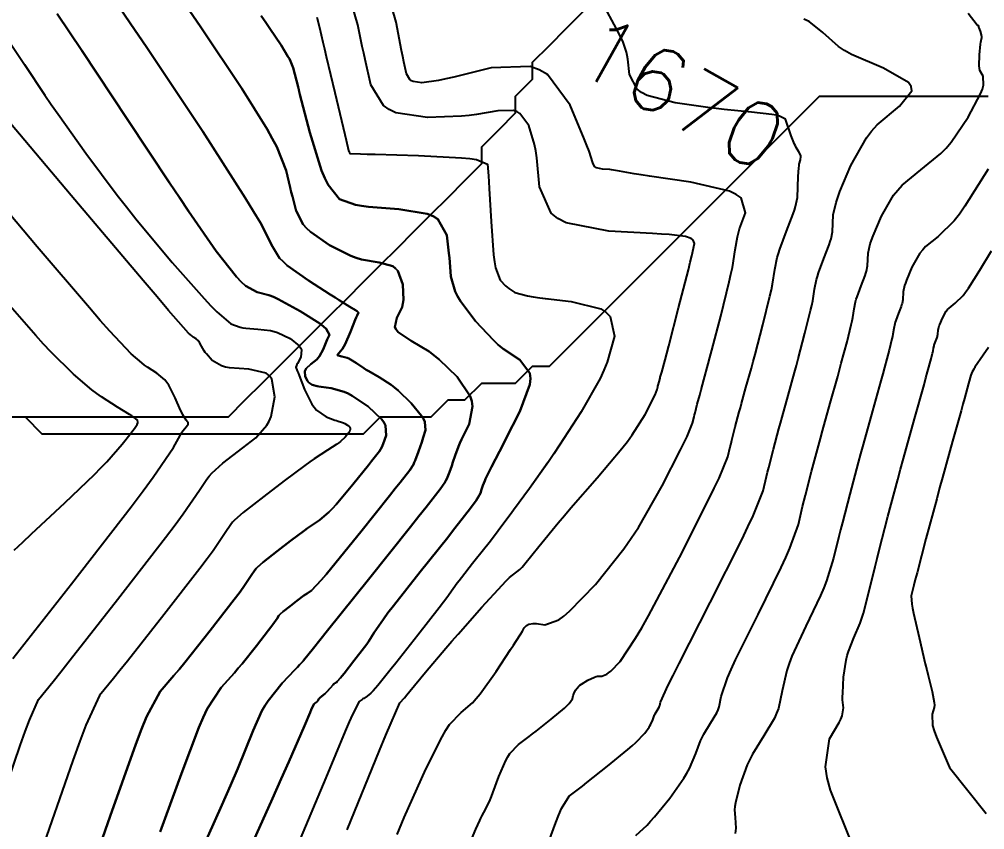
# Model space of a CAD drawing. Header units: metres. Extents: x 837475 to 838479, y 1189012 to 1191015.
# Drawn here: x 837843.6 to 837900.8, y 1190352.6 to 1190400.6 of the extents above; entities that cross this region are included whole.
import ezdxf

# ---------------------------------------------------------------- set-up
doc = ezdxf.new("R2010")
doc.units = ezdxf.units.M
doc.header["$LTSCALE"] = 0.3
for name, color, linetype in [('COTAS 10', 1, 'Continuous'), ('COTAS INT', 252, 'Continuous'), ('DRENAJE', 5, 'Continuous')]:
    doc.layers.add(name, color=color, linetype=linetype)
doc.styles.get("Standard").update_dxf_attribs({"font": 'simplex.shx'})

msp = doc.modelspace()

# ---------------------------------------------------------------- linework, layer by layer
at = {"layer": 'COTAS 10'}
for points in [[(837853.141, 1190348.486), (837855.632, 1190354.063), (837856.141, 1190355.229), (837856.573, 1190356.231), (837857.481, 1190358.486), (837857.986, 1190359.635), (837858.163, 1190359.939), (837858.357, 1190360.239), (837859.191, 1190361.271), (837859.95, 1190362.075), (837860.096, 1190362.23), (837860.214, 1190362.356), (837860.409, 1190362.564), (837860.42, 1190362.577), (837860.422, 1190362.58), (837860.423, 1190362.583), (837860.427, 1190362.588), (837860.429, 1190362.59), (837860.43, 1190362.592), (837860.432, 1190362.594), (837860.438, 1190362.599), (837860.444, 1190362.603), (837860.45, 1190362.608), (837860.452, 1190362.609), (837860.453, 1190362.61), (837860.457, 1190362.612), (837861.049, 1190363.352), (837861.422, 1190363.817), (837861.884, 1190364.396), (837864.307, 1190367.427), (837866.79, 1190370.538), (837867.29, 1190371.167), (837867.709, 1190371.695), (837868.546, 1190372.761), (837868.818, 1190373.164), (837868.881, 1190373.273), (837868.938, 1190373.381), (837869.1, 1190373.762), (837869.228, 1190374.144), (837869.298, 1190374.362), (837869.425, 1190374.767), (837869.63, 1190375.3), (837869.714, 1190375.49), (837869.81, 1190375.699), (837870.256, 1190376.608), (837870.468, 1190377.665), (837870.416, 1190377.967), (837870.317, 1190378.272), (837869.561, 1190379.41), (837868.493, 1190380.445), (837868.197, 1190380.687), (837867.901, 1190380.908), (837866.833, 1190381.545), (837866.055, 1190382.063), (837865.941, 1190382.21), (837865.872, 1190382.358), (837865.991, 1190382.906), (837866.293, 1190383.548), (837866.339, 1190383.756), (837866.368, 1190383.976), (837866.34, 1190384.881), (837866.042, 1190385.682), (837865.902, 1190385.837), (837865.736, 1190385.963), (837864.932, 1190386.179), (837863.893, 1190386.354), (837863.58, 1190386.455), (837863.255, 1190386.578), (837861.991, 1190387.213), (837860.875, 1190388.002), (837860.644, 1190388.221), (837860.447, 1190388.442), (837860.016, 1190389.245), (837859.798, 1190390.102), (837859.734, 1190390.357), (837859.669, 1190390.62), (837859.425, 1190391.633), (837858.87, 1190393.026), (837858.61, 1190393.527), (837858.303, 1190394.08), (837856.812, 1190396.495), (837854.374, 1190400.118), (837853.472, 1190401.431)], [(837853.472, 1190401.431), (837854.374, 1190400.118), (837856.812, 1190396.495), (837858.303, 1190394.08), (837858.61, 1190393.527), (837858.87, 1190393.026), (837859.425, 1190391.633), (837859.669, 1190390.62), (837859.734, 1190390.357), (837859.798, 1190390.102), (837860.016, 1190389.245), (837860.447, 1190388.442), (837860.644, 1190388.221), (837860.875, 1190388.002), (837861.991, 1190387.213), (837863.255, 1190386.578), (837863.58, 1190386.455), (837863.893, 1190386.354), (837864.932, 1190386.179), (837865.736, 1190385.963), (837865.902, 1190385.837), (837866.042, 1190385.682), (837866.34, 1190384.881), (837866.368, 1190383.976), (837866.339, 1190383.756), (837866.293, 1190383.548), (837865.991, 1190382.906), (837865.872, 1190382.358), (837865.941, 1190382.21), (837866.055, 1190382.063), (837866.833, 1190381.545), (837867.901, 1190380.908), (837868.197, 1190380.687), (837868.493, 1190380.445), (837869.561, 1190379.41), (837870.317, 1190378.272), (837870.416, 1190377.967), (837870.468, 1190377.665), (837870.256, 1190376.608), (837869.81, 1190375.699), (837869.714, 1190375.49), (837869.63, 1190375.3), (837869.425, 1190374.767), (837869.298, 1190374.362), (837869.228, 1190374.144), (837869.1, 1190373.762), (837868.938, 1190373.381), (837868.881, 1190373.273), (837868.818, 1190373.164), (837868.546, 1190372.761), (837867.709, 1190371.695), (837867.29, 1190371.167), (837866.79, 1190370.538), (837864.307, 1190367.427), (837861.884, 1190364.396), (837861.422, 1190363.817), (837861.049, 1190363.352), (837860.457, 1190362.612), (837860.453, 1190362.61), (837860.452, 1190362.609), (837860.45, 1190362.608), (837860.444, 1190362.603), (837860.438, 1190362.599), (837860.432, 1190362.594), (837860.43, 1190362.592), (837860.429, 1190362.59), (837860.427, 1190362.588), (837860.423, 1190362.583), (837860.422, 1190362.58), (837860.42, 1190362.577), (837860.409, 1190362.564), (837860.214, 1190362.356), (837860.096, 1190362.23), (837859.95, 1190362.075), (837859.191, 1190361.271), (837858.357, 1190360.239), (837858.163, 1190359.939), (837857.986, 1190359.635), (837857.481, 1190358.486), (837856.573, 1190356.231), (837856.141, 1190355.229), (837855.632, 1190354.063), (837853.141, 1190348.486)], [(837870.104, 1190351.315), (837870.662, 1190352.644), (837870.885, 1190353.148), (837870.947, 1190353.279), (837871.011, 1190353.407), (837871.242, 1190353.836), (837871.504, 1190354.376), (837871.586, 1190354.573), (837871.672, 1190354.792), (837872.018, 1190355.752), (837872.424, 1190356.71), (837872.548, 1190356.926), (837872.676, 1190357.122), (837873.182, 1190357.651), (837873.806, 1190358.118), (837874.01, 1190358.274), (837874.226, 1190358.442), (837875.116, 1190359.146), (837875.903, 1190359.807), (837876.054, 1190359.948), (837876.177, 1190360.07), (837876.38, 1190360.361), (837876.416, 1190360.544), (837876.434, 1190360.599), (837876.455, 1190360.655), (837876.558, 1190360.874), (837876.746, 1190361.103), (837876.819, 1190361.167), (837876.903, 1190361.23), (837877.284, 1190361.459), (837877.681, 1190361.635), (837877.775, 1190361.665), (837877.862, 1190361.687), (837878.115, 1190361.698), (837878.406, 1190361.805), (837878.516, 1190361.887), (837878.639, 1190361.991), (837879.19, 1190362.559), (837880.115, 1190363.939), (837880.473, 1190364.556), (837880.877, 1190365.276), (837882.703, 1190368.721), (837884.431, 1190372.134), (837884.771, 1190372.833), (837885.052, 1190373.424), (837885.567, 1190374.67), (837885.712, 1190375.279), (837885.759, 1190375.468), (837885.809, 1190375.667), (837886.014, 1190376.461), (837886.248, 1190377.335), (837886.316, 1190377.584), (837886.385, 1190377.837), (837886.646, 1190378.775), (837886.963, 1190379.93), (837887.067, 1190380.319), (837887.179, 1190380.737), (837887.642, 1190382.499), (837888.062, 1190384.191), (837888.147, 1190384.565), (837888.217, 1190384.898), (837888.358, 1190385.764), (837888.494, 1190386.478), (837888.562, 1190386.716), (837888.643, 1190386.971), (837889.044, 1190388.039), (837889.439, 1190389.064), (837889.515, 1190389.293), (837889.578, 1190389.497), (837889.685, 1190390.033), (837889.735, 1190391.279), (837889.77, 1190391.795), (837889.783, 1190391.908), (837889.799, 1190392.01), (837889.867, 1190392.273), (837889.901, 1190392.453), (837889.895, 1190392.503), (837889.881, 1190392.553), (837889.775, 1190392.736), (837889.614, 1190392.992), (837889.566, 1190393.089), (837889.516, 1190393.198), (837889.325, 1190393.684), (837888.974, 1190394.664), (837888.62, 1190394.856), (837888.423, 1190394.903), (837888.184, 1190394.948), (837886.963, 1190395.09), (837885.358, 1190395.25), (837884.876, 1190395.306), (837884.378, 1190395.368), (837882.445, 1190395.634), (837880.792, 1190396.075), (837880.47, 1190396.246), (837880.207, 1190396.439), (837879.749, 1190397.313), (837879.648, 1190398.223), (837879.609, 1190398.439), (837879.567, 1190398.639), (837879.378, 1190399.23), (837879.082, 1190399.84), (837878.972, 1190400.051), (837878.85, 1190400.281), (837878.309, 1190401.267)], [(837843.26, 1190362.734), (837846.721, 1190367.154), (837850.257, 1190371.728), (837850.97, 1190372.674), (837851.567, 1190373.481), (837852.765, 1190375.238), (837853.154, 1190375.946), (837853.241, 1190376.091), (837853.32, 1190376.215), (837853.534, 1190376.479), (837853.628, 1190376.611), (837853.631, 1190376.651), (837853.625, 1190376.693), (837853.523, 1190376.857), (837853.323, 1190377.165), (837853.255, 1190377.298), (837853.181, 1190377.45), (837852.872, 1190378.171), (837852.493, 1190378.916), (837852.376, 1190379.084), (837852.254, 1190379.234), (837851.769, 1190379.64), (837851.22, 1190379.996), (837851.057, 1190380.115), (837850.89, 1190380.244), (837850.249, 1190380.786), (837848.989, 1190382.121), (837848.432, 1190382.751), (837847.784, 1190383.493), (837844.696, 1190387.11), (837841.683, 1190390.684)], [(837843.26, 1190362.734), (837846.721, 1190367.154), (837850.257, 1190371.728), (837850.97, 1190372.674), (837851.567, 1190373.481), (837852.765, 1190375.238), (837853.154, 1190375.946), (837853.241, 1190376.091), (837853.32, 1190376.215), (837853.534, 1190376.479), (837853.628, 1190376.611), (837853.631, 1190376.651), (837853.625, 1190376.693), (837853.523, 1190376.857), (837853.323, 1190377.165), (837853.255, 1190377.298), (837853.181, 1190377.45), (837852.872, 1190378.171), (837852.493, 1190378.916), (837852.376, 1190379.084), (837852.254, 1190379.234), (837851.769, 1190379.64), (837851.22, 1190379.996), (837851.057, 1190380.115), (837850.89, 1190380.244), (837850.249, 1190380.786), (837848.989, 1190382.121), (837848.432, 1190382.751), (837847.784, 1190383.493), (837844.696, 1190387.11), (837841.683, 1190390.684)], [(837900.995, 1190381.149), (837900.68, 1190380.708), (837900.195, 1190379.996), (837900.197, 1190379.965), (837900.191, 1190379.953), (837900.181, 1190379.939), (837900.12, 1190379.877), (837900.023, 1190379.703), (837899.992, 1190379.619), (837899.958, 1190379.519), (837899.816, 1190379.025), (837899.576, 1190378.139), (837899.48, 1190377.791), (837899.371, 1190377.398), (837898.871, 1190375.61), (837898.274, 1190373.457), (837898.104, 1190372.835), (837897.933, 1190372.202), (837897.298, 1190369.82), (837896.77, 1190367.81), (837896.665, 1190367.411), (837896.579, 1190367.08), (837896.418, 1190366.452), (837896.465, 1190365.962), (837896.509, 1190365.719), (837896.566, 1190365.428), (837896.887, 1190363.985), (837897.255, 1190362.432), (837897.343, 1190362.071), (837897.424, 1190361.74), (837897.666, 1190360.793), (837897.788, 1190360.129), (837897.793, 1190359.975), (837897.786, 1190359.836), (837897.659, 1190359.442), (837897.692, 1190358.772), (837897.786, 1190358.458), (837897.917, 1190358.088), (837898.697, 1190356.29), (837900.855, 1190353.555)], [(837870.104, 1190351.315), (837870.662, 1190352.644), (837870.885, 1190353.148), (837870.947, 1190353.279), (837871.011, 1190353.407), (837871.242, 1190353.836), (837871.504, 1190354.376), (837871.586, 1190354.573), (837871.672, 1190354.792), (837872.018, 1190355.752), (837872.424, 1190356.71), (837872.548, 1190356.926), (837872.676, 1190357.122), (837873.182, 1190357.651), (837873.806, 1190358.118), (837874.01, 1190358.274), (837874.226, 1190358.442), (837874.92346, 1190358.9937)]]:
    msp.add_lwpolyline(points, dxfattribs=at)
at = {"layer": 'COTAS INT'}
for points in [[(837865.995, 1190352.329), (837866.425, 1190353.322), (837867.696, 1190356.189), (837868.655, 1190358.107), (837868.889, 1190358.501), (837869.108, 1190358.836), (837869.787, 1190359.551), (837870.462, 1190360.122), (837870.68, 1190360.366), (837870.911, 1190360.647), (837871.858, 1190361.975), (837872.711, 1190363.272), (837872.883, 1190363.535), (837873.028, 1190363.756), (837873.317, 1190364.206), (837873.415, 1190364.366), (837873.438, 1190364.404), (837873.459, 1190364.44), (837873.523, 1190364.547), (837873.597, 1190364.636), (837873.625, 1190364.661), (837873.657, 1190364.685), (837873.8, 1190364.771), (837874.047, 1190364.817), (837874.143, 1190364.816), (837874.252, 1190364.808), (837874.75, 1190364.731), (837875.561, 1190365.028), (837875.867, 1190365.256), (837876.21, 1190365.547), (837877.744, 1190367.128), (837879.424, 1190369.235), (837879.858, 1190369.858), (837880.279, 1190370.498), (837881.689, 1190372.953), (837882.768, 1190375.086), (837882.981, 1190375.522), (837883.156, 1190375.892), (837883.478, 1190376.67), (837883.569, 1190377.05), (837883.598, 1190377.169), (837883.629, 1190377.293), (837883.758, 1190377.789), (837883.904, 1190378.335), (837883.946, 1190378.491), (837883.989, 1190378.648), (837884.152, 1190379.235), (837884.408, 1190380.177), (837884.509, 1190380.559), (837884.624, 1190380.994), (837885.15, 1190383.003), (837885.655, 1190385.035), (837885.757, 1190385.485), (837885.842, 1190385.886), (837886.011, 1190386.926), (837886.141, 1190387.701), (837886.201, 1190387.935), (837886.271, 1190388.177), (837886.614, 1190389.122), (837886.367, 1190390.008), (837886.067, 1190390.214), (837885.665, 1190390.402), (837883.373, 1190390.937), (837880.934, 1190391.293), (837880.439, 1190391.368), (837880.021, 1190391.433), (837879.165, 1190391.583), (837878.8, 1190391.653), (837878.693, 1190391.668), (837878.582, 1190391.682), (837878.16, 1190391.714), (837877.802, 1190391.784), (837877.733, 1190391.82), (837877.676, 1190391.864), (837877.579, 1190392.086), (837877.366, 1190392.775), (837877.236, 1190393.113), (837877.075, 1190393.516), (837876.239, 1190395.507), (837874.892, 1190397.31), (837874.41, 1190397.595), (837873.881, 1190397.788), (837871.573, 1190397.709), (837869.349, 1190397.156), (837868.872, 1190397.05), (837868.456, 1190396.964), (837867.455, 1190396.823), (837866.947, 1190396.898), (837866.842, 1190396.948), (837866.751, 1190397.011), (837866.552, 1190397.345), (837866.396, 1190398.071), (837866.333, 1190398.38), (837866.262, 1190398.737), (837865.933, 1190400.417), (837865.206, 1190402.952)], [(837874.92346, 1190397.26789), (837874.892, 1190397.31), (837874.41, 1190397.595), (837873.881, 1190397.788), (837871.573, 1190397.709), (837869.349, 1190397.156), (837868.872, 1190397.05), (837868.456, 1190396.964), (837867.455, 1190396.823), (837866.947, 1190396.898), (837866.842, 1190396.948), (837866.751, 1190397.011), (837866.552, 1190397.345), (837866.396, 1190398.071), (837866.333, 1190398.38), (837866.262, 1190398.737), (837865.933, 1190400.417), (837865.206, 1190402.952)], [(837849.194, 1190401.846), (837850.209, 1190400.36), (837851.194, 1190398.908), (837854.493, 1190393.946), (837857.012, 1190390.016), (837857.505, 1190389.214), (837857.909, 1190388.536), (837858.631, 1190387.123), (837859.043, 1190386.447), (837859.252, 1190386.235), (837859.501, 1190386.012), (837860.746, 1190385.113), (837862.043, 1190384.286), (837862.325, 1190384.108), (837862.575, 1190383.951), (837863.2, 1190383.569), (837863.526, 1190383.371), (837863.587, 1190383.331), (837863.636, 1190383.298), (837863.705, 1190383.23), (837863.626, 1190383.038), (837863.58, 1190382.926), (837863.524, 1190382.789), (837863.239, 1190382.08), (837862.92, 1190381.353), (837862.843, 1190381.204), (837862.771, 1190381.079), (837862.554, 1190380.813), (837862.468, 1190380.713), (837862.479, 1190380.691), (837862.504, 1190380.672), (837862.722, 1190380.622), (837863.048, 1190380.539), (837863.141, 1190380.499), (837863.237, 1190380.452), (837863.596, 1190380.218), (837864.027, 1190379.92), (837864.168, 1190379.832), (837864.318, 1190379.742), (837864.942, 1190379.396), (837865.648, 1190378.942), (837865.852, 1190378.782), (837866.059, 1190378.609), (837866.833, 1190377.863), (837867.448, 1190377.106), (837867.555, 1190376.927), (837867.634, 1190376.76), (837867.687, 1190376.264), (837867.546, 1190375.818), (837867.502, 1190375.683), (837867.456, 1190375.543), (837867.273, 1190374.993), (837867.072, 1190374.47), (837867.016, 1190374.346), (837866.959, 1190374.231), (837866.751, 1190373.891), (837866.177, 1190373.159), (837865.89, 1190372.797), (837865.547, 1190372.366), (837863.844, 1190370.232), (837862.139, 1190368.127), (837861.796, 1190367.715), (837861.507, 1190367.376), (837860.929, 1190366.767), (837860.665, 1190366.596), (837860.576, 1190366.533), (837860.479, 1190366.463), (837860.069, 1190366.154), (837859.665, 1190365.843), (837859.247, 1190365.521), (837859.08, 1190365.372), (837859.04, 1190365.329), (837859.004, 1190365.285), (837858.895, 1190365.118), (837858.652, 1190364.762), (837858.531, 1190364.599), (837858.387, 1190364.408), (837857.671, 1190363.482), (837856.824, 1190362.431), (837856.596, 1190362.161), (837856.372, 1190361.9), (837855.587, 1190361.033), (837854.763, 1190359.76), (837854.514, 1190359.244), (837854.256, 1190358.656), (837853.247, 1190355.941), (837851.977, 1190352.474)], [(837851.977, 1190352.474), (837853.247, 1190355.941), (837854.256, 1190358.656), (837854.514, 1190359.244), (837854.763, 1190359.76), (837855.587, 1190361.033), (837856.372, 1190361.9), (837856.596, 1190362.161), (837856.824, 1190362.431), (837857.671, 1190363.482), (837858.387, 1190364.408), (837858.531, 1190364.599), (837858.652, 1190364.762), (837858.895, 1190365.118), (837859.004, 1190365.285), (837859.04, 1190365.329), (837859.08, 1190365.372), (837859.247, 1190365.521), (837859.665, 1190365.843), (837860.069, 1190366.154), (837860.479, 1190366.463), (837860.576, 1190366.533), (837860.665, 1190366.596), (837860.929, 1190366.767), (837861.507, 1190367.376), (837861.796, 1190367.715), (837862.139, 1190368.127), (837863.844, 1190370.232), (837865.547, 1190372.366), (837865.89, 1190372.797), (837866.177, 1190373.159), (837866.751, 1190373.891), (837866.959, 1190374.231), (837867.016, 1190374.346), (837867.072, 1190374.47), (837867.273, 1190374.993), (837867.456, 1190375.543), (837867.502, 1190375.683), (837867.546, 1190375.818), (837867.687, 1190376.264), (837867.634, 1190376.76), (837867.555, 1190376.927), (837867.448, 1190377.106), (837866.833, 1190377.863), (837866.059, 1190378.609), (837865.852, 1190378.782), (837865.648, 1190378.942), (837864.942, 1190379.396), (837864.318, 1190379.742), (837864.168, 1190379.832), (837864.027, 1190379.92), (837863.596, 1190380.218), (837863.237, 1190380.452), (837863.141, 1190380.499), (837863.048, 1190380.539), (837862.722, 1190380.622), (837862.504, 1190380.672), (837862.479, 1190380.691), (837862.468, 1190380.713), (837862.554, 1190380.813), (837862.771, 1190381.079), (837862.843, 1190381.204), (837862.92, 1190381.353), (837863.239, 1190382.08), (837863.524, 1190382.789), (837863.58, 1190382.926), (837863.626, 1190383.038), (837863.705, 1190383.23), (837863.636, 1190383.298), (837863.587, 1190383.331), (837863.526, 1190383.371), (837863.2, 1190383.569), (837862.575, 1190383.951), (837862.325, 1190384.108), (837862.043, 1190384.286), (837860.746, 1190385.113), (837859.501, 1190386.012), (837859.252, 1190386.235), (837859.043, 1190386.447), (837858.631, 1190387.123), (837857.909, 1190388.536), (837857.505, 1190389.214), (837857.012, 1190390.016), (837854.493, 1190393.946), (837851.194, 1190398.908), (837850.209, 1190400.36), (837849.194, 1190401.846)], [(837863.037, 1190352.593), (837864.963, 1190357.302), (837865.335, 1190358.205), (837865.639, 1190358.933), (837866.155, 1190360.115), (837866.427, 1190360.421), (837866.577, 1190360.597), (837866.758, 1190360.812), (837867.682, 1190361.922), (837868.884, 1190363.345), (837869.24, 1190363.759), (837869.607, 1190364.181), (837871.02, 1190365.776), (837872.224, 1190367.091), (837872.459, 1190367.337), (837872.653, 1190367.531), (837873.256, 1190368.005), (837873.392, 1190368.155), (837873.557, 1190368.345), (837874.39, 1190369.367), (837875.539, 1190370.775), (837875.903, 1190371.208), (837876.288, 1190371.659), (837877.845, 1190373.443), (837879.306, 1190375.176), (837879.63, 1190375.595), (837879.919, 1190375.988), (837880.675, 1190377.186), (837881.106, 1190378.037), (837881.191, 1190378.212), (837881.261, 1190378.359), (837881.389, 1190378.67), (837881.425, 1190378.822), (837881.437, 1190378.869), (837881.449, 1190378.919), (837881.501, 1190379.117), (837881.559, 1190379.335), (837881.576, 1190379.397), (837881.593, 1190379.46), (837881.658, 1190379.694), (837881.853, 1190380.425), (837881.951, 1190380.8), (837882.07, 1190381.251), (837882.659, 1190383.507), (837883.238, 1190385.76), (837883.351, 1190386.209), (837883.442, 1190386.583), (837883.597, 1190387.303), (837883.527, 1190387.505), (837883.475, 1190387.553), (837883.41, 1190387.597), (837883.061, 1190387.726), (837882.097, 1190387.839), (837881.645, 1190387.872), (837881.113, 1190387.907), (837878.521, 1190388.044), (837875.997, 1190388.533), (837875.508, 1190388.791), (837875.109, 1190389.102), (837874.424, 1190390.664), (837874.27, 1190392.383), (837874.205, 1190392.792), (837874.132, 1190393.172), (837873.788, 1190394.301), (837873.263, 1190395.005), (837873.075, 1190395.116), (837872.868, 1190395.192), (837871.967, 1190395.161), (837870.706, 1190394.939), (837870.272, 1190394.894), (837869.801, 1190394.856), (837867.793, 1190394.777), (837865.913, 1190395.054), (837865.522, 1190395.239), (837865.188, 1190395.473), (837864.45, 1190396.711), (837864.105, 1190398.196), (837864.019, 1190398.586), (837863.937, 1190398.966), (837863.673, 1190400.258), (837863.223, 1190401.827)], [(837875.109, 1190389.102), (837874.424, 1190390.664), (837874.27, 1190392.383), (837874.205, 1190392.792), (837874.132, 1190393.172), (837873.788, 1190394.301), (837873.263, 1190395.005), (837873.075, 1190395.116), (837872.868, 1190395.192), (837871.967, 1190395.161), (837870.706, 1190394.939), (837870.272, 1190394.894), (837869.801, 1190394.856), (837867.793, 1190394.777), (837865.913, 1190395.054), (837865.522, 1190395.239), (837865.188, 1190395.473), (837864.45, 1190396.711), (837864.105, 1190398.196), (837864.019, 1190398.586), (837863.937, 1190398.966), (837863.673, 1190400.258), (837863.223, 1190401.827)], [(837845.877, 1190400.904), (837846.609, 1190399.827), (837847.346, 1190398.733), (837850.051, 1190394.647), (837852.522, 1190390.903), (837853.111, 1190390.024), (837853.66, 1190389.215), (837855.299, 1190386.862), (837856.502, 1190385.329), (837856.776, 1190385.037), (837857.024, 1190384.801), (837857.707, 1190384.426), (837858.412, 1190384.254), (837858.674, 1190384.147), (837858.965, 1190384.013), (837860.26, 1190383.313), (837861.43, 1190382.567), (837861.643, 1190382.404), (837861.807, 1190382.261), (837861.998, 1190381.899), (837861.864, 1190381.622), (837861.823, 1190381.531), (837861.781, 1190381.435), (837861.615, 1190381.037), (837861.399, 1190380.638), (837861.324, 1190380.541), (837861.243, 1190380.45), (837860.898, 1190380.168), (837860.612, 1190379.908), (837860.568, 1190379.831), (837860.539, 1190379.751), (837860.563, 1190379.444), (837860.7, 1190379.17), (837860.743, 1190379.111), (837860.788, 1190379.059), (837860.966, 1190378.935), (837861.257, 1190378.86), (837861.372, 1190378.839), (837861.503, 1190378.818), (837862.101, 1190378.743), (837862.86, 1190378.53), (837863.093, 1190378.423), (837863.335, 1190378.294), (837864.29, 1190377.653), (837865.072, 1190376.915), (837865.205, 1190376.726), (837865.301, 1190376.543), (837865.347, 1190375.936), (837865.171, 1190375.452), (837865.127, 1190375.347), (837865.086, 1190375.254), (837864.957, 1190375.021), (837864.645, 1190374.624), (837864.489, 1190374.428), (837864.303, 1190374.194), (837863.38, 1190373.036), (837862.394, 1190371.859), (837862.169, 1190371.613), (837861.965, 1190371.401), (837861.401, 1190370.922), (837860.878, 1190370.581), (837860.7, 1190370.456), (837860.508, 1190370.318), (837859.694, 1190369.706), (837858.892, 1190369.087), (837858.063, 1190368.449), (837857.73, 1190368.152), (837857.651, 1190368.066), (837857.578, 1190367.979), (837857.362, 1190367.648), (837856.881, 1190366.942), (837856.641, 1190366.618), (837856.354, 1190366.238), (837854.934, 1190364.4), (837853.433, 1190362.507), (837853.096, 1190362.092), (837852.793, 1190361.725), (837851.983, 1190360.794), (837851.17, 1190359.281), (837850.866, 1190358.548), (837850.526, 1190357.677), (837849.014, 1190353.397), (837847.38, 1190348.717)], [(837847.38, 1190348.717), (837849.014, 1190353.397), (837850.526, 1190357.677), (837850.866, 1190358.548), (837851.17, 1190359.281), (837851.983, 1190360.794), (837852.793, 1190361.725), (837853.096, 1190362.092), (837853.433, 1190362.507), (837854.934, 1190364.4), (837856.354, 1190366.238), (837856.641, 1190366.618), (837856.881, 1190366.942), (837857.362, 1190367.648), (837857.578, 1190367.979), (837857.651, 1190368.066), (837857.73, 1190368.152), (837858.063, 1190368.449), (837858.892, 1190369.087), (837859.694, 1190369.706), (837860.508, 1190370.318), (837860.7, 1190370.456), (837860.878, 1190370.581), (837861.401, 1190370.922), (837861.965, 1190371.401), (837862.169, 1190371.613), (837862.394, 1190371.859), (837863.38, 1190373.036), (837864.303, 1190374.194), (837864.489, 1190374.428), (837864.645, 1190374.624), (837864.957, 1190375.021), (837865.086, 1190375.254), (837865.127, 1190375.347), (837865.171, 1190375.452), (837865.347, 1190375.936), (837865.301, 1190376.543), (837865.205, 1190376.726), (837865.072, 1190376.915), (837864.29, 1190377.653), (837863.335, 1190378.294), (837863.093, 1190378.423), (837862.86, 1190378.53), (837862.101, 1190378.743), (837861.503, 1190378.818), (837861.372, 1190378.839), (837861.257, 1190378.86), (837860.966, 1190378.935), (837860.788, 1190379.059), (837860.743, 1190379.111), (837860.7, 1190379.17), (837860.563, 1190379.444), (837860.539, 1190379.751), (837860.568, 1190379.831), (837860.612, 1190379.908), (837860.898, 1190380.168), (837861.243, 1190380.45), (837861.324, 1190380.541), (837861.399, 1190380.638), (837861.615, 1190381.037), (837861.781, 1190381.435), (837861.823, 1190381.531), (837861.864, 1190381.622), (837861.998, 1190381.899), (837861.807, 1190382.261), (837861.643, 1190382.404), (837861.43, 1190382.567), (837860.26, 1190383.313), (837858.965, 1190384.013), (837858.674, 1190384.147), (837858.412, 1190384.254), (837857.707, 1190384.426), (837857.024, 1190384.801), (837856.776, 1190385.037), (837856.502, 1190385.329), (837855.299, 1190386.862), (837853.66, 1190389.215), (837853.111, 1190390.024), (837852.522, 1190390.903), (837850.051, 1190394.647), (837847.346, 1190398.733), (837846.609, 1190399.827), (837845.877, 1190400.904)], [(837856.05, 1190348.748), (837858.616, 1190354.45), (837859.14, 1190355.623), (837859.584, 1190356.62), (837860.511, 1190358.753), (837860.843, 1190359.551), (837860.91, 1190359.706), (837860.966, 1190359.833), (837861.082, 1190360.053), (837861.134, 1190360.091), (837861.15, 1190360.102), (837861.167, 1190360.114), (837861.236, 1190360.16), (837861.295, 1190360.208), (837861.306, 1190360.221), (837861.314, 1190360.234), (837861.326, 1190360.28), (837861.358, 1190360.343), (837861.379, 1190360.366), (837861.405, 1190360.391), (837861.544, 1190360.505), (837861.724, 1190360.657), (837861.777, 1190360.707), (837861.83, 1190360.76), (837862.032, 1190360.98), (837862.206, 1190361.176), (837862.242, 1190361.213), (837862.273, 1190361.244), (837862.341, 1190361.294), (837862.381, 1190361.308), (837862.393, 1190361.316), (837862.406, 1190361.325), (837862.46, 1190361.37), (837862.647, 1190361.592), (837862.744, 1190361.713), (837862.861, 1190361.859), (837863.446, 1190362.599), (837864.062, 1190363.408), (837864.198, 1190363.598), (837864.319, 1190363.772), (837864.633, 1190364.277), (837865.185, 1190365.076), (837865.456, 1190365.435), (837865.778, 1190365.855), (837867.368, 1190367.871), (837868.995, 1190369.913), (837869.34, 1190370.348), (837869.639, 1190370.728), (837870.341, 1190371.631), (837870.676, 1190372.096), (837870.745, 1190372.199), (837870.804, 1190372.291), (837870.928, 1190372.531), (837871.001, 1190372.75), (837871.017, 1190372.799), (837871.073, 1190372.979), (837871.187, 1190373.26), (837871.238, 1190373.372), (837871.298, 1190373.5), (837871.587, 1190374.083), (837872.055, 1190374.999), (837872.228, 1190375.336), (837872.419, 1190375.709), (837873.266, 1190377.354), (837873.854, 1190378.968), (837873.883, 1190379.32), (837873.854, 1190379.632), (837873.263, 1190380.415), (837872.269, 1190381.081), (837871.985, 1190381.318), (837871.697, 1190381.579), (837870.629, 1190382.713), (837869.742, 1190383.898), (837869.569, 1190384.191), (837869.429, 1190384.469), (837869.183, 1190385.347), (837869.12, 1190386.197), (837869.095, 1190386.459), (837869.066, 1190386.731), (837868.932, 1190387.807), (837868.402, 1190388.742), (837868.123, 1190388.926), (837867.786, 1190389.076), (837866.094, 1190389.348), (837864.301, 1190389.472), (837863.9, 1190389.53), (837863.542, 1190389.598), (837862.593, 1190389.928), (837861.911, 1190390.777), (837861.72, 1190391.172), (837861.529, 1190391.636), (837860.83, 1190393.891), (837860.25, 1190396.125), (837860.134, 1190396.576), (837860.036, 1190396.955), (837859.843, 1190397.718), (837859.692, 1190398.098), (837859.621, 1190398.235), (837859.537, 1190398.385), (837859.13, 1190399.044), (837858.466, 1190400.032), (837858.22, 1190400.39), (837857.947, 1190400.785)], [(837857.947, 1190400.785), (837858.22, 1190400.39), (837858.466, 1190400.032), (837859.13, 1190399.044), (837859.537, 1190398.385), (837859.621, 1190398.235), (837859.692, 1190398.098), (837859.843, 1190397.718), (837860.036, 1190396.955), (837860.134, 1190396.576), (837860.25, 1190396.125), (837860.83, 1190393.891), (837861.529, 1190391.636), (837861.72, 1190391.172), (837861.911, 1190390.777), (837862.593, 1190389.928), (837863.542, 1190389.598), (837863.9, 1190389.53), (837864.301, 1190389.472), (837866.094, 1190389.348), (837867.786, 1190389.076), (837868.123, 1190388.926), (837868.402, 1190388.742), (837868.932, 1190387.807), (837869.066, 1190386.731), (837869.095, 1190386.459), (837869.12, 1190386.197), (837869.183, 1190385.347), (837869.429, 1190384.469), (837869.569, 1190384.191), (837869.742, 1190383.898), (837870.629, 1190382.713), (837871.697, 1190381.579), (837871.985, 1190381.318), (837872.269, 1190381.081), (837873.263, 1190380.415), (837873.854, 1190379.632), (837873.883, 1190379.32), (837873.854, 1190378.968), (837873.266, 1190377.354), (837872.419, 1190375.709), (837872.228, 1190375.336), (837872.055, 1190374.999), (837871.587, 1190374.083), (837871.298, 1190373.5), (837871.238, 1190373.372), (837871.187, 1190373.26), (837871.073, 1190372.979), (837871.017, 1190372.799), (837871.001, 1190372.75), (837870.928, 1190372.531), (837870.804, 1190372.291), (837870.745, 1190372.199), (837870.676, 1190372.096), (837870.341, 1190371.631), (837869.639, 1190370.728), (837869.34, 1190370.348), (837868.995, 1190369.913), (837867.368, 1190367.871), (837865.778, 1190365.855), (837865.456, 1190365.435), (837865.185, 1190365.076), (837864.633, 1190364.277), (837864.319, 1190363.772), (837864.198, 1190363.598), (837864.062, 1190363.408), (837863.446, 1190362.599), (837862.861, 1190361.859), (837862.744, 1190361.713), (837862.647, 1190361.592), (837862.46, 1190361.37), (837862.406, 1190361.325), (837862.393, 1190361.316), (837862.381, 1190361.308), (837862.341, 1190361.294), (837862.273, 1190361.244), (837862.242, 1190361.213), (837862.206, 1190361.176), (837862.032, 1190360.98), (837861.83, 1190360.76), (837861.777, 1190360.707), (837861.724, 1190360.657), (837861.544, 1190360.505), (837861.405, 1190360.391), (837861.379, 1190360.366), (837861.358, 1190360.343), (837861.326, 1190360.28), (837861.314, 1190360.234), (837861.306, 1190360.221), (837861.295, 1190360.208), (837861.236, 1190360.16), (837861.167, 1190360.114), (837861.15, 1190360.102), (837861.134, 1190360.091), (837861.082, 1190360.053), (837860.966, 1190359.833), (837860.91, 1190359.706), (837860.843, 1190359.551), (837860.511, 1190358.753), (837859.584, 1190356.62), (837859.14, 1190355.623), (837858.616, 1190354.45), (837856.05, 1190348.748)], [(837861.24, 1190400.703), (837861.413, 1190400.099), (837861.606, 1190399.22), (837861.695, 1190398.833), (837861.8, 1190398.384), (837862.308, 1190396.243), (837862.805, 1190394.169), (837862.903, 1190393.761), (837862.983, 1190393.427), (837863.13, 1190392.822), (837863.161, 1190392.715), (837863.168, 1190392.693), (837863.175, 1190392.676), (837863.195, 1190392.642), (837863.828, 1190392.617), (837864.221, 1190392.605), (837864.708, 1190392.59), (837867.256, 1190392.517), (837869.809, 1190392.386), (837870.3, 1190392.335), (837870.697, 1190392.277), (837871.35, 1190392.015), (837871.407, 1190391.307), (837871.428, 1190390.968), (837871.451, 1190390.568), (837871.556, 1190388.605), (837871.711, 1190386.632), (837871.767, 1190386.225), (837871.828, 1190385.879), (837872.093, 1190385.131), (837872.412, 1190384.806), (837872.506, 1190384.726), (837872.603, 1190384.651), (837872.974, 1190384.416), (837873.721, 1190384.208), (837874.055, 1190384.151), (837874.443, 1190384.093), (837876.304, 1190383.884), (837878.046, 1190383.441), (837878.36, 1190383.236), (837878.601, 1190382.995), (837878.864, 1190381.827), (837878.433, 1190380.288), (837878.236, 1190379.812), (837878.006, 1190379.316), (837876.894, 1190377.345), (837875.615, 1190375.365), (837875.279, 1190374.862), (837874.951, 1190374.378), (837873.83, 1190372.796), (837872.895, 1190371.528), (837872.685, 1190371.242), (837872.494, 1190370.985), (837871.98, 1190370.295), (837871.518, 1190369.693), (837871.36, 1190369.491), (837871.19, 1190369.274), (837870.468, 1190368.365), (837869.802, 1190367.521), (837869.668, 1190367.345), (837869.554, 1190367.195), (837869.323, 1190366.86), (837868.947, 1190366.337), (837868.742, 1190366.068), (837868.493, 1190365.744), (837867.229, 1190364.126), (837865.924, 1190362.469), (837865.649, 1190362.122), (837865.412, 1190361.823), (837864.866, 1190361.145), (837864.583, 1190360.826), (837864.511, 1190360.754), (837864.443, 1190360.688), (837864.219, 1190360.51), (837864.023, 1190360.378), (837863.972, 1190360.343), (837863.922, 1190360.308), (837863.753, 1190360.185), (837863.352, 1190359.421), (837863.156, 1190358.981), (837862.923, 1190358.442), (837861.774, 1190355.673), (837860.265, 1190352.06)], [(837861.24, 1190400.703), (837861.413, 1190400.099), (837861.606, 1190399.22), (837861.695, 1190398.833), (837861.8, 1190398.384), (837862.308, 1190396.243), (837862.805, 1190394.169), (837862.903, 1190393.761), (837862.983, 1190393.427), (837863.13, 1190392.822), (837863.161, 1190392.715), (837863.168, 1190392.693), (837863.175, 1190392.676), (837863.195, 1190392.642), (837863.828, 1190392.617), (837864.221, 1190392.605), (837864.708, 1190392.59), (837867.256, 1190392.517), (837869.809, 1190392.386), (837870.3, 1190392.335), (837870.697, 1190392.277), (837871.35, 1190392.015), (837871.407, 1190391.307), (837871.428, 1190390.968), (837871.451, 1190390.568), (837871.556, 1190388.605), (837871.711, 1190386.632), (837871.767, 1190386.225), (837871.828, 1190385.879), (837872.093, 1190385.131), (837872.412, 1190384.806), (837872.506, 1190384.726), (837872.603, 1190384.651), (837872.974, 1190384.416), (837873.721, 1190384.208), (837874.055, 1190384.151), (837874.443, 1190384.093), (837874.92346, 1190384.03904)], [(837874.568, 1190350.785), (837875.383, 1190353.03), (837875.567, 1190353.48), (837875.734, 1190353.855), (837876.189, 1190354.588), (837876.741, 1190355.009), (837876.969, 1190355.188), (837877.23, 1190355.393), (837878.445, 1190356.359), (837879.651, 1190357.353), (837879.908, 1190357.576), (837880.13, 1190357.776), (837880.651, 1190358.312), (837880.906, 1190358.671), (837880.961, 1190358.761), (837881.009, 1190358.846), (837881.125, 1190359.117), (837881.209, 1190359.35), (837881.236, 1190359.41), (837881.266, 1190359.469), (837881.39, 1190359.669), (837881.502, 1190359.857), (837881.525, 1190359.909), (837881.545, 1190359.961), (837881.584, 1190360.148), (837882.044, 1190361.166), (837882.328, 1190361.742), (837882.681, 1190362.445), (837884.52, 1190366.047), (837886.39, 1190369.759), (837886.762, 1190370.533), (837887.07, 1190371.196), (837887.656, 1190372.67), (837887.855, 1190373.507), (837887.92, 1190373.768), (837887.988, 1190374.041), (837888.271, 1190375.133), (837888.592, 1190376.335), (837888.686, 1190376.678), (837888.781, 1190377.025), (837889.14, 1190378.316), (837889.518, 1190379.682), (837889.625, 1190380.078), (837889.733, 1190380.48), (837890.133, 1190381.995), (837890.469, 1190383.346), (837890.536, 1190383.645), (837890.593, 1190383.911), (837890.705, 1190384.602), (837890.814, 1190385.172), (837890.868, 1190385.362), (837890.933, 1190385.566), (837891.253, 1190386.419), (837891.568, 1190387.237), (837891.629, 1190387.419), (837891.679, 1190387.582), (837891.765, 1190388.01), (837891.805, 1190389.005), (837891.977, 1190389.744), (837892.078, 1190390.041), (837892.203, 1190390.379), (837892.851, 1190391.932), (837893.779, 1190393.575), (837894.081, 1190393.969), (837894.403, 1190394.336), (837895.728, 1190395.442), (837896.467, 1190396.354), (837896.419, 1190396.599), (837896.262, 1190396.84), (837894.78, 1190397.685), (837892.895, 1190398.509), (837892.483, 1190398.737), (837892.118, 1190398.966), (837891.199, 1190399.794), (837890.379, 1190400.46), (837890.076, 1190400.586)], [(837880.124, 1190352.254), (837880.789, 1190352.88), (837881.001, 1190353.109), (837881.225, 1190353.362), (837882.13, 1190354.475), (837882.967, 1190355.651), (837883.146, 1190355.944), (837883.303, 1190356.223), (837883.682, 1190357.111), (837883.956, 1190357.872), (837884.047, 1190358.07), (837884.144, 1190358.263), (837884.548, 1190358.916), (837884.917, 1190359.533), (837884.992, 1190359.703), (837885.055, 1190359.873), (837885.184, 1190360.485), (837885.549, 1190361.603), (837885.761, 1190362.092), (837886.021, 1190362.658), (837887.358, 1190365.354), (837888.728, 1190368.118), (837889.008, 1190368.728), (837889.245, 1190369.271), (837889.745, 1190370.671), (837889.998, 1190371.735), (837890.168, 1190372.415), (837890.528, 1190373.804), (837890.937, 1190375.335), (837891.056, 1190375.771), (837891.177, 1190376.213), (837891.633, 1190377.856), (837892.073, 1190379.435), (837892.183, 1190379.837), (837892.288, 1190380.223), (837892.625, 1190381.491), (837892.876, 1190382.501), (837892.926, 1190382.724), (837892.968, 1190382.923), (837893.052, 1190383.44), (837893.134, 1190383.866), (837893.174, 1190384.008), (837893.222, 1190384.16), (837893.462, 1190384.798), (837893.697, 1190385.409), (837893.743, 1190385.546), (837893.78, 1190385.667), (837893.844, 1190385.987), (837893.874, 1190386.731), (837894.003, 1190387.283), (837894.079, 1190387.505), (837894.172, 1190387.758), (837894.656, 1190388.919), (837895.379, 1190390.166), (837895.624, 1190390.472), (837895.887, 1190390.762), (837897, 1190391.667), (837898.182, 1190392.629), (837898.49, 1190392.955), (837898.79, 1190393.307), (837899.801, 1190394.792), (837900.518, 1190396.168), (837900.633, 1190396.451), (837900.71, 1190396.692), (837900.686, 1190397.209), (837900.492, 1190397.55), (837900.462, 1190397.681), (837900.443, 1190397.827), (837900.461, 1190398.486), (837900.534, 1190399.107), (837900.55, 1190399.228), (837900.563, 1190399.329), (837900.595, 1190399.51), (837900.594, 1190399.592), (837900.587, 1190399.629), (837900.577, 1190399.672), (837900.519, 1190399.879), (837900.45, 1190400.08), (837900.435, 1190400.12), (837900.421, 1190400.152), (837900.381, 1190400.208), (837900.355, 1190400.217), (837900.348, 1190400.219), (837900.343, 1190400.221), (837900.326, 1190400.229), (837899.802, 1190400.928)], [(837842.88, 1190399.503), (837843.941, 1190397.901), (837845.151, 1190396.098), (837845.534, 1190395.542), (837845.938, 1190394.962), (837847.571, 1190392.664), (837849.431, 1190390.176), (837849.978, 1190389.477), (837850.539, 1190388.773), (837852.68, 1190386.193), (837854.571, 1190384.047), (837854.974, 1190383.617), (837855.325, 1190383.258), (837856.159, 1190382.551), (837856.704, 1190382.356), (837856.873, 1190382.318), (837857.051, 1190382.288), (837857.758, 1190382.238), (837858.512, 1190382.151), (837858.719, 1190382.098), (837858.924, 1190382.032), (837859.66, 1190381.688), (837860.2, 1190381.257), (837860.284, 1190381.136), (837860.338, 1190381.015), (837860.293, 1190380.572), (837860.107, 1190380.209), (837860.072, 1190380.139), (837860.044, 1190380.082), (837860.003, 1190379.983), (837860.085, 1190379.772), (837860.134, 1190379.645), (837860.195, 1190379.487), (837860.51, 1190378.666), (837860.945, 1190377.8), (837861.08, 1190377.614), (837861.223, 1190377.451), (837861.793, 1190377.057), (837862.308, 1190376.859), (837862.416, 1190376.821), (837862.508, 1190376.789), (837862.716, 1190376.732), (837862.835, 1190376.699), (837862.871, 1190376.682), (837862.909, 1190376.662), (837863.058, 1190376.562), (837863.18, 1190376.447), (837863.201, 1190376.417), (837863.216, 1190376.389), (837863.223, 1190376.294), (837863.195, 1190376.218), (837863.189, 1190376.202), (837863.182, 1190376.187), (837863.162, 1190376.151), (837863.113, 1190376.089), (837863.089, 1190376.058), (837863.06, 1190376.022), (837862.916, 1190375.841), (837862.649, 1190375.591), (837862.543, 1190375.51), (837862.423, 1190375.425), (837861.872, 1190375.077), (837861.09, 1190374.567), (837860.824, 1190374.38), (837860.536, 1190374.172), (837859.318, 1190373.257), (837858.118, 1190372.332), (837856.878, 1190371.376), (837856.381, 1190370.933), (837856.263, 1190370.804), (837856.153, 1190370.673), (837855.83, 1190370.178), (837855.11, 1190369.122), (837854.751, 1190368.636), (837854.322, 1190368.068), (837852.196, 1190365.318), (837850.042, 1190362.583), (837849.596, 1190362.023), (837849.214, 1190361.55), (837848.379, 1190360.555), (837847.577, 1190358.803), (837847.217, 1190357.852), (837846.797, 1190356.699), (837844.78, 1190350.852)], [(837842.88, 1190399.503), (837843.941, 1190397.901), (837845.151, 1190396.098), (837845.534, 1190395.542), (837845.938, 1190394.962), (837847.571, 1190392.664), (837849.431, 1190390.176), (837849.978, 1190389.477), (837850.539, 1190388.773), (837852.68, 1190386.193), (837854.571, 1190384.047), (837854.974, 1190383.617), (837855.325, 1190383.258), (837856.159, 1190382.551), (837856.704, 1190382.356), (837856.873, 1190382.318), (837857.051, 1190382.288), (837857.758, 1190382.238), (837858.512, 1190382.151), (837858.719, 1190382.098), (837858.924, 1190382.032), (837859.66, 1190381.688), (837860.2, 1190381.257), (837860.284, 1190381.136), (837860.338, 1190381.015), (837860.293, 1190380.572), (837860.107, 1190380.209), (837860.072, 1190380.139), (837860.044, 1190380.082), (837860.003, 1190379.983), (837860.085, 1190379.772), (837860.134, 1190379.645), (837860.195, 1190379.487), (837860.51, 1190378.666), (837860.945, 1190377.8), (837861.08, 1190377.614), (837861.223, 1190377.451), (837861.793, 1190377.057), (837862.308, 1190376.859), (837862.416, 1190376.821), (837862.508, 1190376.789), (837862.716, 1190376.732), (837862.835, 1190376.699), (837862.871, 1190376.682), (837862.909, 1190376.662), (837863.058, 1190376.562), (837863.18, 1190376.447), (837863.201, 1190376.417), (837863.216, 1190376.389), (837863.223, 1190376.294), (837863.195, 1190376.218), (837863.189, 1190376.202), (837863.182, 1190376.187), (837863.162, 1190376.151), (837863.113, 1190376.089), (837863.089, 1190376.058), (837863.06, 1190376.022), (837862.916, 1190375.841), (837862.649, 1190375.591), (837862.543, 1190375.51), (837862.423, 1190375.425), (837861.872, 1190375.077), (837861.09, 1190374.567), (837860.824, 1190374.38), (837860.536, 1190374.172), (837859.318, 1190373.257), (837858.118, 1190372.332), (837856.878, 1190371.376), (837856.381, 1190370.933), (837856.263, 1190370.804), (837856.153, 1190370.673), (837855.83, 1190370.178), (837855.11, 1190369.122), (837854.751, 1190368.636), (837854.322, 1190368.068), (837852.196, 1190365.318), (837850.042, 1190362.583), (837849.596, 1190362.023), (837849.214, 1190361.55), (837848.379, 1190360.555), (837847.577, 1190358.803), (837847.217, 1190357.852), (837846.797, 1190356.699), (837844.78, 1190350.852)], [(837842.238, 1190353.342), (837843.694, 1190357.584), (837843.992, 1190358.415), (837844.244, 1190359.096), (837844.775, 1190360.316), (837845.636, 1190361.375), (837846.096, 1190361.954), (837846.651, 1190362.658), (837849.458, 1190366.236), (837852.289, 1190369.898), (837852.86, 1190370.655), (837853.339, 1190371.301), (837854.297, 1190372.708), (837854.728, 1190373.367), (837854.874, 1190373.542), (837855.031, 1190373.713), (837855.693, 1190374.303), (837856.862, 1190375.204), (837857.64, 1190375.803), (837858.292, 1190376.545), (837858.424, 1190376.799), (837858.536, 1190377.073), (837858.768, 1190378.236), (837858.589, 1190379.277), (837858.442, 1190379.475), (837858.252, 1190379.633), (837857.217, 1190379.877), (837856.086, 1190379.948), (837855.836, 1190379.997), (837855.614, 1190380.059), (837855.044, 1190380.389), (837854.71, 1190380.77), (837854.637, 1190380.864), (837854.574, 1190380.954), (837854.417, 1190381.234), (837854.306, 1190381.451), (837854.272, 1190381.499), (837854.237, 1190381.543), (837854.096, 1190381.661), (837853.936, 1190381.765), (837853.889, 1190381.799), (837853.84, 1190381.837), (837853.654, 1190381.994), (837852.469, 1190383.351), (837851.791, 1190384.145), (837850.962, 1190385.119), (837846.702, 1190390.148), (837842.467, 1190395.162)], [(837842.238, 1190353.342), (837843.694, 1190357.584), (837843.992, 1190358.415), (837844.244, 1190359.096), (837844.775, 1190360.316), (837845.636, 1190361.375), (837846.096, 1190361.954), (837846.651, 1190362.658), (837849.458, 1190366.236), (837852.289, 1190369.898), (837852.86, 1190370.655), (837853.339, 1190371.301), (837854.297, 1190372.708), (837854.728, 1190373.367), (837854.874, 1190373.542), (837855.031, 1190373.713), (837855.693, 1190374.303), (837856.862, 1190375.204), (837857.64, 1190375.803), (837858.292, 1190376.545), (837858.424, 1190376.799), (837858.536, 1190377.073), (837858.768, 1190378.236), (837858.589, 1190379.277), (837858.442, 1190379.475), (837858.252, 1190379.633), (837857.217, 1190379.877), (837856.086, 1190379.948), (837855.836, 1190379.997), (837855.614, 1190380.059), (837855.044, 1190380.389), (837854.71, 1190380.77), (837854.637, 1190380.864), (837854.574, 1190380.954), (837854.417, 1190381.234), (837854.306, 1190381.451), (837854.272, 1190381.499), (837854.237, 1190381.543), (837854.096, 1190381.661), (837853.936, 1190381.765), (837853.889, 1190381.799), (837853.84, 1190381.837), (837853.654, 1190381.994), (837852.469, 1190383.351), (837851.791, 1190384.145), (837850.962, 1190385.119), (837846.702, 1190390.148), (837842.467, 1190395.162)], [(837900.971, 1190391.702), (837899.607, 1190389.517), (837899.276, 1190389.055), (837898.966, 1190388.655), (837898.013, 1190387.725), (837897.277, 1190387.126), (837897.102, 1190386.934), (837896.94, 1190386.731), (837896.461, 1190385.906), (837896.141, 1190385.137), (837896.079, 1190384.97), (837896.029, 1190384.823), (837895.944, 1190384.457), (837895.924, 1190383.965), (837895.882, 1190383.753), (837895.857, 1190383.672), (837895.827, 1190383.582), (837895.671, 1190383.177), (837895.512, 1190382.755), (837895.48, 1190382.654), (837895.453, 1190382.56), (837895.4, 1190382.278), (837895.344, 1190381.936), (837895.316, 1190381.804), (837895.283, 1190381.656), (837895.117, 1190380.988), (837894.842, 1190379.966), (837894.74, 1190379.596), (837894.628, 1190379.188), (837894.127, 1190377.397), (837893.573, 1190375.402), (837893.426, 1190374.865), (837893.281, 1190374.335), (837892.785, 1190372.476), (837892.348, 1190370.789), (837892.242, 1190370.367), (837892.142, 1190369.964), (837891.834, 1190368.671), (837891.42, 1190367.346), (837891.254, 1190366.924), (837891.065, 1190366.477), (837890.196, 1190364.662), (837889.361, 1190362.872), (837889.194, 1190362.441), (837889.055, 1190362.039), (837888.785, 1190360.821), (837888.566, 1190359.785), (837888.459, 1190359.497), (837888.332, 1190359.208), (837887.707, 1190358.164), (837887.028, 1190357.08), (837886.867, 1190356.767), (837886.719, 1190356.448), (837886.281, 1190355.25), (837886.021, 1190354.204), (837885.984, 1190353.981), (837885.962, 1190353.787), (837886.01, 1190353.325), (837886.04, 1190352.686), (837886.007, 1190352.379)], [(837892.999, 1190351.552), (837891.65, 1190354.936), (837891.457, 1190355.676), (837891.342, 1190356.332), (837891.578, 1190357.991), (837892.16, 1190358.943), (837892.264, 1190359.153), (837892.343, 1190359.339), (837892.418, 1190359.818), (837892.366, 1190360.294), (837892.364, 1190360.478), (837892.368, 1190360.686), (837892.425, 1190361.627), (837892.575, 1190362.649), (837892.637, 1190362.908), (837892.707, 1190363.157), (837893.033, 1190363.969), (837893.403, 1190364.836), (837893.5, 1190365.119), (837893.596, 1190365.422), (837893.923, 1190366.671), (837894.285, 1190368.192), (837894.402, 1190368.666), (837894.527, 1190369.163), (837895.041, 1190371.148), (837895.626, 1190373.335), (837895.795, 1190373.958), (837895.968, 1190374.59), (837896.621, 1190376.937), (837897.183, 1190378.94), (837897.298, 1190379.355), (837897.397, 1190379.709), (837897.608, 1190380.484), (837897.689, 1190380.811), (837897.706, 1190380.884), (837897.72, 1190380.948), (837897.747, 1190381.116), (837897.773, 1190381.254), (837897.786, 1190381.3), (837897.802, 1190381.349), (837897.88, 1190381.556), (837897.956, 1190381.754), (837897.971, 1190381.799), (837897.983, 1190381.838), (837898.004, 1190381.942), (837898.013, 1190382.183), (837898.055, 1190382.362), (837898.08, 1190382.434), (837898.11, 1190382.516), (837898.267, 1190382.893), (837898.501, 1190383.297), (837898.581, 1190383.396), (837898.666, 1190383.49), (837899.027, 1190383.784), (837899.493, 1190384.239), (837899.645, 1190384.435), (837899.807, 1190384.662), (837900.476, 1190385.731), (837901.177, 1190386.868)], [(837843.327, 1190369.145), (837843.838, 1190369.626), (837844.359, 1190370.115), (837846.324, 1190371.955), (837848.082, 1190373.641), (837848.473, 1190374.033), (837848.822, 1190374.392), (837849.734, 1190375.421), (837850.258, 1190376.098), (837850.363, 1190376.235), (837850.45, 1190376.351), (837850.615, 1190376.588), (837850.648, 1190376.686), (837850.65, 1190376.713), (837850.65, 1190376.741), (837850.627, 1190376.842), (837850.42, 1190377.023), (837850.304, 1190377.101), (837850.163, 1190377.191), (837849.441, 1190377.618), (837848.503, 1190378.226), (837848.225, 1190378.431), (837847.94, 1190378.651), (837846.843, 1190379.577), (837845.508, 1190380.892), (837845.072, 1190381.357), (837844.607, 1190381.866), (837842.689, 1190384.071)], [(837843.327, 1190369.145), (837843.838, 1190369.626), (837844.359, 1190370.115), (837846.324, 1190371.955), (837848.082, 1190373.641), (837848.473, 1190374.033), (837848.822, 1190374.392), (837849.734, 1190375.421), (837850.258, 1190376.098), (837850.363, 1190376.235), (837850.45, 1190376.351), (837850.615, 1190376.588), (837850.648, 1190376.686), (837850.65, 1190376.713), (837850.65, 1190376.741), (837850.627, 1190376.842), (837850.42, 1190377.023), (837850.304, 1190377.101), (837850.163, 1190377.191), (837849.441, 1190377.618), (837848.503, 1190378.226), (837848.225, 1190378.431), (837847.94, 1190378.651), (837846.843, 1190379.577), (837845.508, 1190380.892), (837845.072, 1190381.357), (837844.607, 1190381.866), (837842.689, 1190384.071)], [(837874.92346, 1190374.33913), (837873.83, 1190372.796), (837872.895, 1190371.528), (837872.685, 1190371.242), (837872.494, 1190370.985), (837871.98, 1190370.295), (837871.518, 1190369.693), (837871.36, 1190369.491), (837871.19, 1190369.274), (837870.468, 1190368.365), (837869.802, 1190367.521), (837869.668, 1190367.345), (837869.554, 1190367.195), (837869.323, 1190366.86), (837868.947, 1190366.337), (837868.742, 1190366.068), (837868.493, 1190365.744), (837867.229, 1190364.126), (837865.924, 1190362.469), (837865.649, 1190362.122), (837865.412, 1190361.823), (837864.866, 1190361.145), (837864.583, 1190360.826), (837864.511, 1190360.754), (837864.443, 1190360.688), (837864.219, 1190360.51), (837864.023, 1190360.378), (837863.972, 1190360.343), (837863.922, 1190360.308), (837863.753, 1190360.185), (837863.352, 1190359.421), (837863.156, 1190358.981), (837862.923, 1190358.442), (837861.774, 1190355.673), (837860.265, 1190352.06)], [(837863.037, 1190352.593), (837864.963, 1190357.302), (837865.335, 1190358.205), (837865.639, 1190358.933), (837866.155, 1190360.115), (837866.427, 1190360.421), (837866.577, 1190360.597), (837866.758, 1190360.812), (837867.682, 1190361.922), (837868.884, 1190363.345), (837869.24, 1190363.759), (837869.607, 1190364.181), (837871.02, 1190365.776), (837872.224, 1190367.091), (837872.459, 1190367.337), (837872.653, 1190367.531), (837873.256, 1190368.005), (837873.392, 1190368.155), (837873.557, 1190368.345), (837874.39, 1190369.367), (837874.92346, 1190370.02071)], [(837865.995, 1190352.329), (837866.425, 1190353.322), (837867.696, 1190356.189), (837868.655, 1190358.107), (837868.889, 1190358.501), (837869.108, 1190358.836), (837869.787, 1190359.551), (837870.462, 1190360.122), (837870.68, 1190360.366), (837870.911, 1190360.647), (837871.858, 1190361.975), (837872.711, 1190363.272), (837872.883, 1190363.535), (837873.028, 1190363.756), (837873.317, 1190364.206), (837873.415, 1190364.366), (837873.438, 1190364.404), (837873.459, 1190364.44), (837873.523, 1190364.547), (837873.597, 1190364.636), (837873.625, 1190364.661), (837873.657, 1190364.685), (837873.8, 1190364.771), (837874.047, 1190364.817), (837874.143, 1190364.816), (837874.252, 1190364.808), (837874.75, 1190364.731), (837874.92346, 1190364.79452)]]:
    msp.add_lwpolyline(points, dxfattribs=at)
at = {"layer": 'DRENAJE'}
for points in [[(837876.98821, 1190401.01726, 0), (837875.98855, 1190400.0176, 0), (837874.98888, 1190399.01793, 0), (837873.98922, 1190398.01827, 0), (837873.98922, 1190397.01861, 0), (837872.98956, 1190396.01894, 0), (837872.98956, 1190395.01928, 0), (837871.98989, 1190394.01962, 0), (837870.99023, 1190393.01996, 0), (837870.99023, 1190392.02029, 0), (837869.99057, 1190391.02063, 0), (837868.99091, 1190390.02097, 0), (837867.99124, 1190389.0213, 0), (837866.99158, 1190388.02164, 0), (837865.99192, 1190387.02198, 0), (837864.99225, 1190386.02232, 0), (837863.99259, 1190385.02265, 0), (837862.99293, 1190384.02299, 0), (837861.99327, 1190383.02333, 0), (837860.9936, 1190382.02366, 0), (837859.99394, 1190381.024, 0), (837858.99428, 1190380.02434, 0), (837857.99461, 1190379.02468, 0), (837856.99495, 1190378.02501, 0), (837855.99529, 1190377.02535, 0), (837854.99562, 1190377.02535, 0), (837853.99596, 1190377.02535, 0), (837852.9963, 1190377.02535, 0), (837851.99664, 1190377.02535, 0), (837850.99697, 1190377.02535, 0), (837849.99731, 1190377.02535, 0), (837848.99765, 1190377.02535, 0), (837847.99798, 1190377.02535, 0), (837846.99832, 1190377.02535, 0), (837845.99866, 1190377.02535, 0), (837844.999, 1190377.02535, 0), (837843.99933, 1190377.02535, 0)], [(837900.98012, 1190396.01894, 0), (837899.98046, 1190396.01894, 0), (837898.98079, 1190396.01894, 0), (837897.98113, 1190396.01894, 0), (837896.98147, 1190396.01894, 0), (837895.9818, 1190396.01894, 0), (837894.98214, 1190396.01894, 0), (837893.98248, 1190396.01894, 0), (837892.98282, 1190396.01894, 0), (837891.98315, 1190396.01894, 0), (837890.98349, 1190396.01894, 0), (837889.98383, 1190395.01928, 0), (837888.98416, 1190394.01962, 0), (837887.9845, 1190393.01996, 0), (837886.98484, 1190392.02029, 0), (837885.98518, 1190391.02063, 0), (837884.98551, 1190390.02097, 0), (837883.98585, 1190389.0213, 0), (837882.98619, 1190388.02164, 0), (837881.98652, 1190387.02198, 0), (837880.98686, 1190386.02232, 0), (837879.9872, 1190385.02265, 0), (837878.98753, 1190384.02299, 0), (837877.98787, 1190383.02333, 0), (837876.98821, 1190382.02366, 0), (837875.98855, 1190381.024, 0), (837874.98888, 1190380.02434, 0), (837873.98922, 1190380.02434, 0), (837872.98956, 1190379.02468, 0), (837871.98989, 1190379.02468, 0), (837870.99023, 1190379.02468, 0), (837869.99057, 1190378.02501, 0), (837868.99091, 1190378.02501, 0), (837867.99124, 1190377.02535, 0), (837866.99158, 1190377.02535, 0), (837865.99192, 1190377.02535, 0), (837864.99225, 1190377.02535, 0), (837863.99259, 1190376.02569, 0), (837862.99293, 1190376.02569, 0), (837861.99327, 1190376.02569, 0), (837860.9936, 1190376.02569, 0), (837859.99394, 1190376.02569, 0), (837858.99428, 1190376.02569, 0), (837857.99461, 1190376.02569, 0), (837856.99495, 1190376.02569, 0), (837855.99529, 1190376.02569, 0), (837854.99562, 1190376.02569, 0), (837853.99596, 1190376.02569, 0), (837852.9963, 1190376.02569, 0), (837851.99664, 1190376.02569, 0), (837850.99697, 1190376.02569, 0), (837849.99731, 1190376.02569, 0), (837848.99765, 1190376.02569, 0), (837847.99798, 1190376.02569, 0), (837846.99832, 1190376.02569, 0), (837845.99866, 1190376.02569, 0), (837844.999, 1190376.02569, 0), (837843.99933, 1190377.02535, 0)], [(837843.99933, 1190377.02535, 0), (837842.99967, 1190377.02535, 0)]]:
    msp.add_polyline3d(points, dxfattribs=at)

# ---------------------------------------------------------------- texts
at = {"layer": 'COTAS 10', "insert": (837876.207, 1190397.761), "char_height": 3.799998, "attachment_point": 7, "rotation": 330.694006}
msp.add_mtext('1670', dxfattribs=at)

doc.saveas('drawing.dxf')
